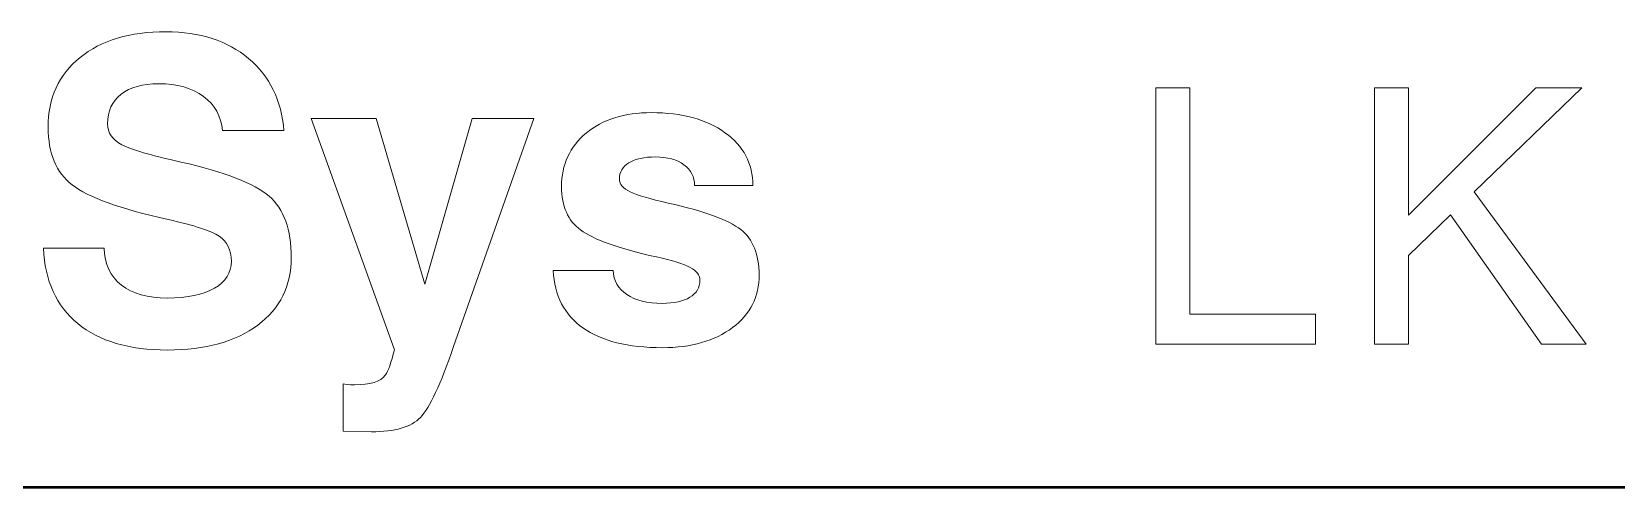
# Model space of a CAD drawing. Header units: millimetres. Extents: x 33157 to 59611, y -29750 to 1750.
# Drawn here: x 54892.86 to 54911.62, y -3081.61 to -3076.22 of the extents above; entities that cross this region are included whole.
import ezdxf

# ---------------------------------------------------------------- set-up
doc = ezdxf.new("R2010")
doc.units = ezdxf.units.MM
doc.layers.add('layer 1', color=7, linetype='Continuous', lineweight=18)

msp = doc.modelspace()

# ---------------------------------------------------------------- linework, layer by layer
at = {"layer": 'layer 1'}
for points, knots in [([(54895.121, -3077.394), (54895.108, -3077.223), (54895.033, -3077.088), (54894.898, -3076.989), (54894.762, -3076.889), (54894.584, -3076.839), (54894.366, -3076.839), (54894.177, -3076.839), (54894.029, -3076.88), (54893.922, -3076.964), (54893.815, -3077.047), (54893.762, -3077.163), (54893.762, -3077.312), (54893.762, -3077.419), (54893.818, -3077.502), (54893.929, -3077.56), (54894.039, -3077.618), (54894.274, -3077.687), (54894.631, -3077.766), (54895.151, -3077.883), (54895.499, -3078.017), (54895.673, -3078.169), (54895.849, -3078.32), (54895.936, -3078.562), (54895.936, -3078.896), (54895.936, -3079.231), (54895.804, -3079.497), (54895.54, -3079.694), (54895.276, -3079.891), (54894.919, -3079.989), (54894.469, -3079.989), (54894.017, -3079.989), (54893.664, -3079.884), (54893.41, -3079.676), (54893.156, -3079.467), (54893.02, -3079.169), (54893.002, -3078.784), (54893.002, -3078.784), (54893.72, -3078.784), (54893.72, -3078.784), (54893.728, -3078.973), (54893.797, -3079.119), (54893.927, -3079.221), (54894.057, -3079.323), (54894.237, -3079.374), (54894.469, -3079.374), (54894.707, -3079.374), (54894.893, -3079.335), (54895.027, -3079.259), (54895.16, -3079.182), (54895.227, -3079.075), (54895.227, -3078.939), (54895.227, -3078.805), (54895.179, -3078.706), (54895.083, -3078.643), (54894.989, -3078.58), (54894.788, -3078.514), (54894.48, -3078.446), (54893.913, -3078.32), (54893.535, -3078.183), (54893.343, -3078.036), (54893.154, -3077.89), (54893.059, -3077.663), (54893.059, -3077.353), (54893.059, -3077.007), (54893.185, -3076.732), (54893.436, -3076.529), (54893.687, -3076.325), (54894.026, -3076.224), (54894.454, -3076.224), (54894.854, -3076.224), (54895.18, -3076.329), (54895.431, -3076.54), (54895.682, -3076.751), (54895.821, -3077.036), (54895.849, -3077.394), (54895.849, -3077.394), (54895.121, -3077.394), (54895.121, -3077.394)], [0, 0, 0, 0, 139451.377719, 139451.377719, 139451.377719, 278902.755438, 278902.755438, 278902.755438, 418354.133158, 418354.133158, 418354.133158, 557805.510877, 557805.510877, 557805.510877, 697256.888596, 697256.888596, 697256.888596, 836708.266315, 836708.266315, 836708.266315, 976159.644035, 976159.644035, 976159.644035, 1115611.021754, 1115611.021754, 1115611.021754, 1255062.399473, 1255062.399473, 1255062.399473, 1394513.777192, 1394513.777192, 1394513.777192, 1533965.154912, 1533965.154912, 1533965.154912, 1673416.532631, 1673416.532631, 1673416.532631, 1812867.91035, 1812867.91035, 1812867.91035, 1952319.288069, 1952319.288069, 1952319.288069, 2091770.665789, 2091770.665789, 2091770.665789, 2231222.043508, 2231222.043508, 2231222.043508, 2370673.421227, 2370673.421227, 2370673.421227, 2510124.798946, 2510124.798946, 2510124.798946, 2649576.176666, 2649576.176666, 2649576.176666, 2789027.554385, 2789027.554385, 2789027.554385, 2928478.932104, 2928478.932104, 2928478.932104, 3067930.309823, 3067930.309823, 3067930.309823, 3207381.687543, 3207381.687543, 3207381.687543, 3346833.065262, 3346833.065262, 3346833.065262, 3486284.442981, 3486284.442981, 3486284.442981, 3625735.8207, 3625735.8207, 3625735.8207, 3625735.8207]), ([(54906.167, -3079.92), (54906.167, -3079.92), (54906.167, -3076.889), (54906.167, -3076.889), (54906.167, -3076.889), (54906.569, -3076.889), (54906.569, -3076.889), (54906.569, -3076.889), (54906.569, -3079.565), (54906.569, -3079.565), (54906.569, -3079.565), (54908.059, -3079.565), (54908.059, -3079.565), (54908.059, -3079.565), (54908.059, -3079.92), (54908.059, -3079.92), (54908.059, -3079.92), (54906.167, -3079.92), (54906.167, -3079.92)], [0, 0, 0, 0, 149729.844127, 149729.844127, 149729.844127, 299459.688254, 299459.688254, 299459.688254, 449189.532381, 449189.532381, 449189.532381, 598919.376508, 598919.376508, 598919.376508, 748649.220635, 748649.220635, 748649.220635, 898379.064762, 898379.064762, 898379.064762, 898379.064762]), ([(54908.757, -3079.92), (54908.757, -3079.92), (54908.757, -3076.889), (54908.757, -3076.889), (54908.757, -3076.889), (54909.159, -3076.889), (54909.159, -3076.889), (54909.159, -3076.889), (54909.159, -3078.392), (54909.159, -3078.392), (54909.159, -3078.392), (54910.664, -3076.889), (54910.664, -3076.889), (54910.664, -3076.889), (54911.208, -3076.889), (54911.208, -3076.889), (54911.208, -3076.889), (54909.936, -3078.118), (54909.936, -3078.118), (54909.936, -3078.118), (54911.263, -3079.92), (54911.263, -3079.92), (54911.263, -3079.92), (54910.734, -3079.92), (54910.734, -3079.92), (54910.734, -3079.92), (54909.655, -3078.391), (54909.655, -3078.391), (54909.655, -3078.391), (54909.159, -3078.87), (54909.159, -3078.87), (54909.159, -3078.87), (54909.159, -3079.92), (54909.159, -3079.92), (54909.159, -3079.92), (54908.757, -3079.92), (54908.757, -3079.92)], [0, 0, 0, 0, 143074.125234, 143074.125234, 143074.125234, 286148.250467, 286148.250467, 286148.250467, 429222.375701, 429222.375701, 429222.375701, 572296.500934, 572296.500934, 572296.500934, 715370.626168, 715370.626168, 715370.626168, 858444.751402, 858444.751402, 858444.751402, 1001518.876635, 1001518.876635, 1001518.876635, 1144593.001869, 1144593.001869, 1144593.001869, 1287667.127103, 1287667.127103, 1287667.127103, 1430741.252336, 1430741.252336, 1430741.252336, 1573815.37757, 1573815.37757, 1573815.37757, 1716889.502803, 1716889.502803, 1716889.502803, 1716889.502803]), ([(54897.857, -3079.948), (54897.704, -3080.394), (54897.574, -3080.673), (54897.465, -3080.786), (54897.357, -3080.9), (54897.163, -3080.956), (54896.884, -3080.956), (54896.884, -3080.956), (54896.551, -3080.949), (54896.551, -3080.949), (54896.551, -3080.949), (54896.551, -3080.39), (54896.551, -3080.39), (54896.567, -3080.397), (54896.612, -3080.4), (54896.685, -3080.4), (54896.871, -3080.4), (54896.993, -3080.362), (54897.049, -3080.286), (54897.085, -3080.237), (54897.12, -3080.137), (54897.156, -3079.985), (54897.156, -3079.985), (54896.17, -3077.25), (54896.17, -3077.25), (54896.17, -3077.25), (54896.554, -3077.25), (54896.554, -3077.25), (54896.554, -3077.25), (54896.94, -3077.25), (54896.94, -3077.25), (54896.94, -3077.25), (54897.515, -3079.21), (54897.515, -3079.21), (54897.515, -3079.21), (54897.516, -3079.21), (54897.516, -3079.21), (54897.516, -3079.21), (54898.076, -3077.25), (54898.076, -3077.25), (54898.076, -3077.25), (54898.44, -3077.25), (54898.44, -3077.25), (54898.44, -3077.25), (54898.805, -3077.25), (54898.805, -3077.25), (54898.805, -3077.25), (54897.857, -3079.948), (54897.857, -3079.948)], [0, 0, 0, 0, 141382.59048, 141382.59048, 141382.59048, 282765.180961, 282765.180961, 282765.180961, 424147.771441, 424147.771441, 424147.771441, 565530.361922, 565530.361922, 565530.361922, 706912.952402, 706912.952402, 706912.952402, 848295.542883, 848295.542883, 848295.542883, 989678.133363, 989678.133363, 989678.133363, 1131060.723844, 1131060.723844, 1131060.723844, 1272443.314324, 1272443.314324, 1272443.314324, 1413825.904805, 1413825.904805, 1413825.904805, 1555208.495285, 1555208.495285, 1555208.495285, 1696591.085766, 1696591.085766, 1696591.085766, 1837973.676246, 1837973.676246, 1837973.676246, 1979356.266727, 1979356.266727, 1979356.266727, 2120738.857207, 2120738.857207, 2120738.857207, 2262121.447688, 2262121.447688, 2262121.447688, 2262121.447688]), ([(54900.709, -3078.044), (54900.709, -3077.941), (54900.667, -3077.859), (54900.582, -3077.797), (54900.498, -3077.736), (54900.386, -3077.705), (54900.247, -3077.705), (54900.112, -3077.705), (54900.008, -3077.728), (54899.932, -3077.774), (54899.857, -3077.82), (54899.819, -3077.884), (54899.819, -3077.967), (54899.819, -3078.026), (54899.862, -3078.076), (54899.948, -3078.118), (54900.032, -3078.158), (54900.182, -3078.203), (54900.398, -3078.251), (54900.826, -3078.347), (54901.112, -3078.451), (54901.256, -3078.565), (54901.401, -3078.678), (54901.473, -3078.856), (54901.473, -3079.099), (54901.473, -3079.358), (54901.368, -3079.566), (54901.158, -3079.724), (54900.948, -3079.882), (54900.671, -3079.961), (54900.328, -3079.961), (54899.921, -3079.961), (54899.608, -3079.883), (54899.388, -3079.727), (54899.168, -3079.572), (54899.051, -3079.345), (54899.037, -3079.048), (54899.037, -3079.048), (54899.746, -3079.048), (54899.746, -3079.048), (54899.751, -3079.169), (54899.805, -3079.264), (54899.908, -3079.333), (54900.011, -3079.402), (54900.151, -3079.437), (54900.327, -3079.437), (54900.467, -3079.437), (54900.576, -3079.413), (54900.655, -3079.365), (54900.733, -3079.317), (54900.773, -3079.25), (54900.773, -3079.164), (54900.773, -3079.105), (54900.734, -3079.054), (54900.658, -3079.011), (54900.582, -3078.971), (54900.449, -3078.93), (54900.258, -3078.888), (54899.811, -3078.787), (54899.512, -3078.681), (54899.361, -3078.569), (54899.211, -3078.46), (54899.135, -3078.289), (54899.135, -3078.057), (54899.135, -3077.795), (54899.233, -3077.583), (54899.428, -3077.422), (54899.623, -3077.261), (54899.88, -3077.181), (54900.199, -3077.181), (54900.559, -3077.181), (54900.848, -3077.26), (54901.069, -3077.418), (54901.289, -3077.576), (54901.399, -3077.784), (54901.399, -3078.044), (54901.399, -3078.044), (54901.399, -3078.044), (54901.399, -3078.044), (54901.399, -3078.044), (54900.709, -3078.044), (54900.709, -3078.044)], [0, 0, 0, 0, 139295.907976, 139295.907976, 139295.907976, 278591.815952, 278591.815952, 278591.815952, 417887.723928, 417887.723928, 417887.723928, 557183.631905, 557183.631905, 557183.631905, 696479.539881, 696479.539881, 696479.539881, 835775.447857, 835775.447857, 835775.447857, 975071.355833, 975071.355833, 975071.355833, 1114367.263809, 1114367.263809, 1114367.263809, 1253663.171785, 1253663.171785, 1253663.171785, 1392959.079762, 1392959.079762, 1392959.079762, 1532254.987738, 1532254.987738, 1532254.987738, 1671550.895714, 1671550.895714, 1671550.895714, 1810846.80369, 1810846.80369, 1810846.80369, 1950142.711666, 1950142.711666, 1950142.711666, 2089438.619642, 2089438.619642, 2089438.619642, 2228734.527619, 2228734.527619, 2228734.527619, 2368030.435595, 2368030.435595, 2368030.435595, 2507326.343571, 2507326.343571, 2507326.343571, 2646622.251547, 2646622.251547, 2646622.251547, 2785918.159523, 2785918.159523, 2785918.159523, 2925214.067499, 2925214.067499, 2925214.067499, 3064509.975476, 3064509.975476, 3064509.975476, 3203805.883452, 3203805.883452, 3203805.883452, 3343101.791428, 3343101.791428, 3343101.791428, 3482397.699404, 3482397.699404, 3482397.699404, 3621693.60738, 3621693.60738, 3621693.60738, 3760989.515356, 3760989.515356, 3760989.515356, 3760989.515356])]:
    msp.add_open_spline(points, degree=3, knots=knots, dxfattribs=at)
at = {"layer": 'layer 1', "lineweight": 50}
msp.add_open_spline([(54874.073, -3081.613), (54874.073, -3081.613), (54923.332, -3081.613), (54923.332, -3081.613)], degree=3, dxfattribs=at)

doc.saveas('drawing.dxf')
